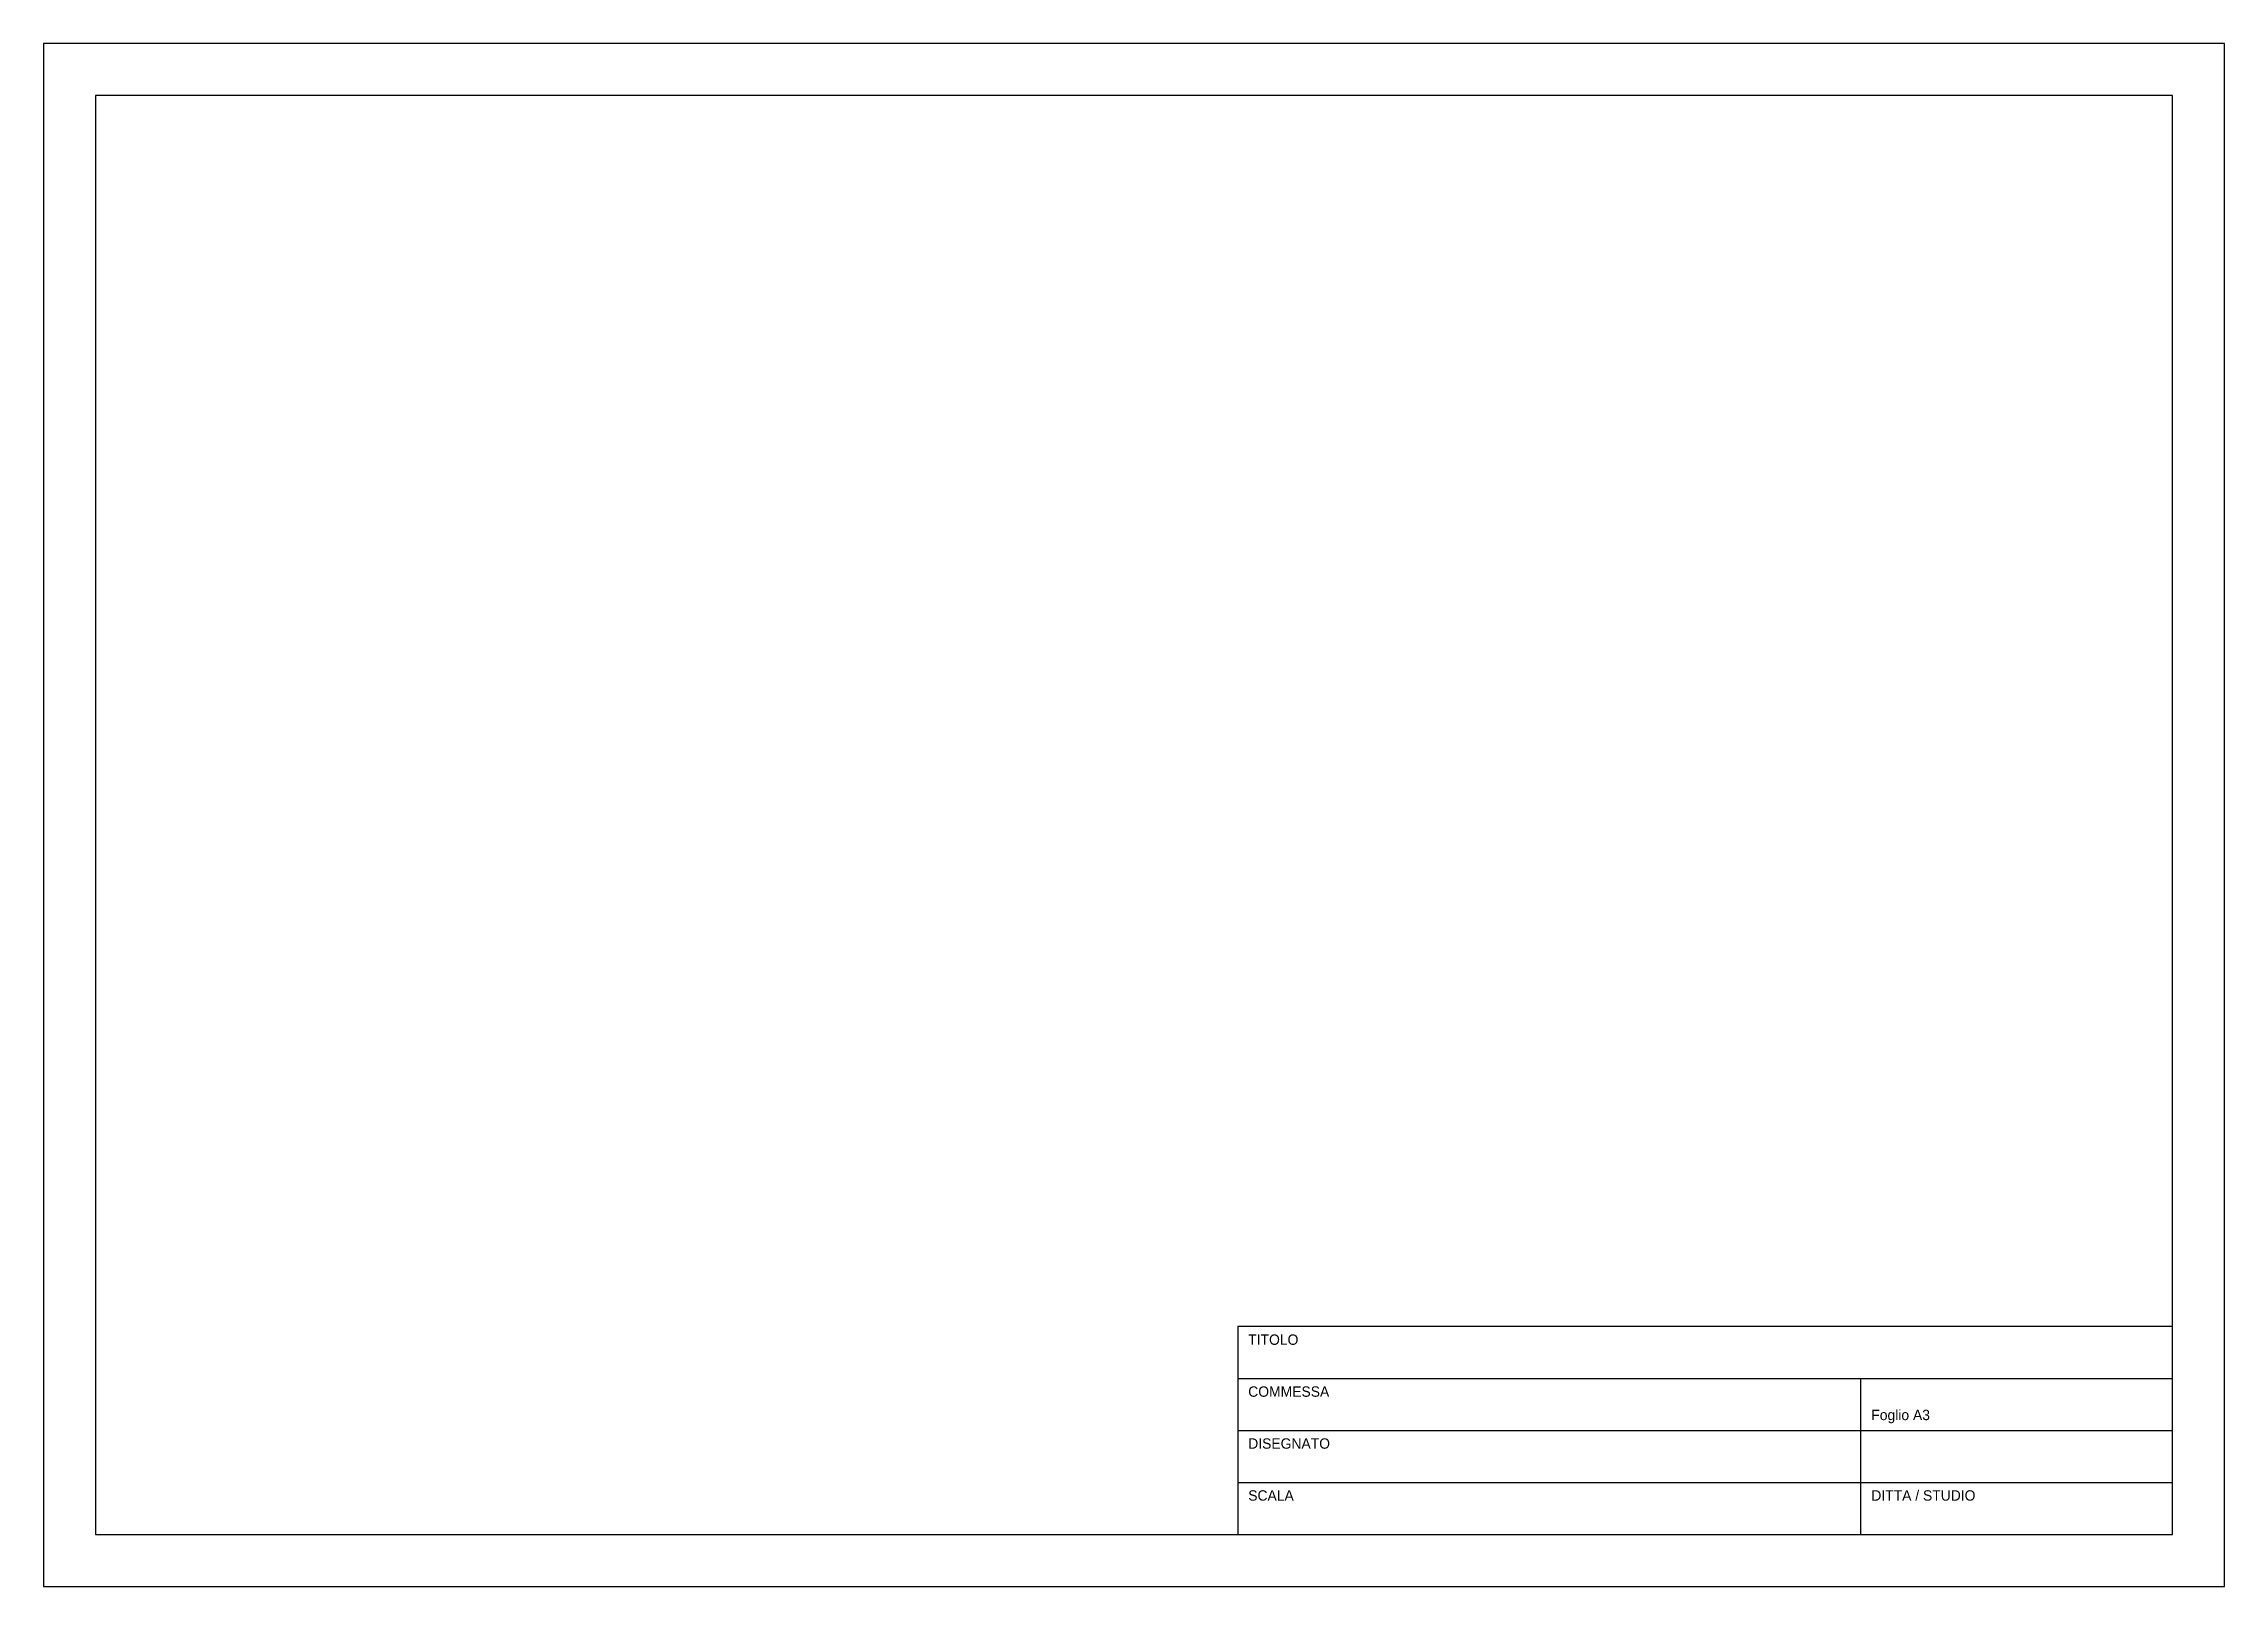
# Model space of a CAD drawing. Header units: millimetres. Extents: x 0 to 420, y 0 to 297.
import ezdxf

# ---------------------------------------------------------------- set-up
doc = ezdxf.new("R2010")
doc.units = ezdxf.units.MM
doc.layers.add('CARTIGLIO', color=7, linetype='Continuous')
doc.layers.add('SQUADRATURA', color=7, linetype='Continuous')

msp = doc.modelspace()

# ---------------------------------------------------------------- linework, layer by layer
at = {"layer": 'CARTIGLIO'}
for p, q in [((230, 40), (410, 40)), ((350, 10), (350, 40)), ((230, 30), (410, 30)), ((230, 20), (410, 20))]:
    msp.add_line(p, q, dxfattribs=at)
msp.add_lwpolyline([(230, 10), (410, 10), (410, 50), (230, 50)], close=True, dxfattribs=at)
at = {"layer": 'SQUADRATURA', "color": 8}
msp.add_lwpolyline([(0, 0), (420, 0), (420, 297), (0, 297)], close=True, dxfattribs=at)
at = {"layer": 'SQUADRATURA'}
msp.add_lwpolyline([(10, 10), (410, 10), (410, 287), (10, 287)], close=True, dxfattribs=at)

# ---------------------------------------------------------------- texts
at = {"layer": 'CARTIGLIO'}
for s, p in [('TITOLO', (232, 46.5)), ('COMMESSA', (232, 36.5)), ('Foglio A3', (352, 32)), ('DISEGNATO', (232, 26.5)), ('SCALA', (232, 16.5)), ('DITTA / STUDIO', (352, 16.5))]:
    msp.add_text(s, height=2, dxfattribs=at).set_placement(p)

doc.saveas('drawing.dxf')
